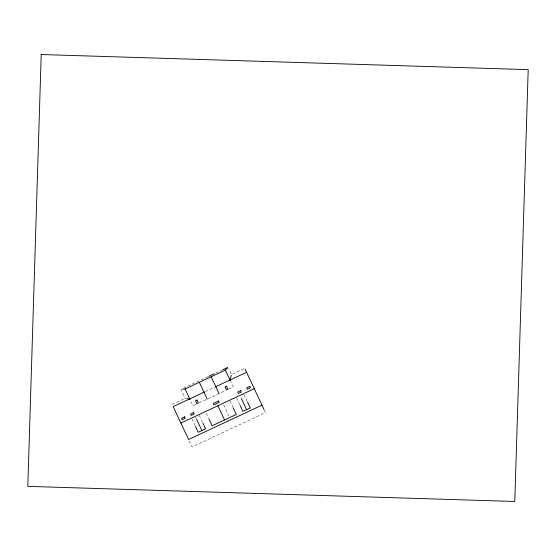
<?xml version="1.0" encoding="UTF-8"?>
<svg xmlns="http://www.w3.org/2000/svg" width="556" height="556" viewBox="0 0 556 556"><rect width="100%" height="100%" fill="white"/><g stroke="black" fill="none" stroke-linecap="round" stroke-linejoin="round"><path stroke-width="0.42" stroke-dasharray="2.78 2.08" d="M207.979 376.683L180.881 389.367L185.113 398.409L186.649 398.569M215.721 373.062L221.913 370.164M243.966 368.739L231.518 374.563L228.787 368.725M172.179 404.462L185.113 398.409M205.296 391.584L214.644 387.212M196.053 404.33L192.953 405.783L190.444 400.424M199.152 402.878L225.771 390.423M228.62 389.096L233.27 386.913L230.761 381.555M264.35 410.265L265.441 412.594L192.056 446.934L189.109 440.637M243.952 394.461L247.107 401.196M236.585 397.908L239.74 404.643M230.024 400.98L232.825 406.971M223.686 404.858L228.933 416.09M206.179 413.052L208.632 418.286M199.27 415.374L202.419 422.108M195.587 417.097L196.282 418.592M191.903 418.821L195.052 425.555"/><path stroke-width="0.83" d="M230.038 380.005L231.31 375.342M182.556 389.2L185.072 388.943L225.388 370.074L227.564 367.829M208.75 376.322L214.171 373.785M222.685 369.803L227.334 367.627M204.518 391.952L173.187 406.61L188.581 439.511L261.966 405.171M215.422 386.851L246.572 372.27M180.888 423.06L254.266 388.72M187.414 398.645L189.721 398.874M245.113 369.156L264.051 409.626M247.455 401.946L250.263 407.93L242.889 411.384L240.088 405.393M241.318 398.43L246.572 409.661M225.388 370.074L230.406 380.79M233.172 407.715L236.328 414.456L212.135 425.771L208.986 419.036M211.148 376.746L219.022 393.585M217.889 405.748L224.541 419.968M199.319 382.278L207.2 399.118M202.773 422.859L205.574 428.843L198.207 432.29L195.399 426.306M185.072 388.943L190.089 399.66M196.636 419.342L201.891 430.566M41.22 54.523L27.8 486.354L514.793 501.477L528.2 69.646L41.22 54.523M196.942 400.021L195.538 400.681L196.956 403.712L198.367 403.051L196.942 400.021M226.487 386.198L225.076 386.858L226.494 389.888L227.904 389.228L226.487 386.198M184.599 416.875L181.569 418.3L182.229 419.704L185.259 418.286L184.599 416.875M193.606 412.663L190.569 414.081L191.229 415.492L194.259 414.074L193.606 412.663M218.418 401.05L213.323 403.434L213.984 404.844L219.078 402.461L218.418 401.05M240.748 390.604L237.718 392.022L238.378 393.433L241.408 392.015L240.748 390.604M249.755 386.385L246.718 387.81L247.378 389.214L250.409 387.796L249.755 386.385"/></g></svg>
